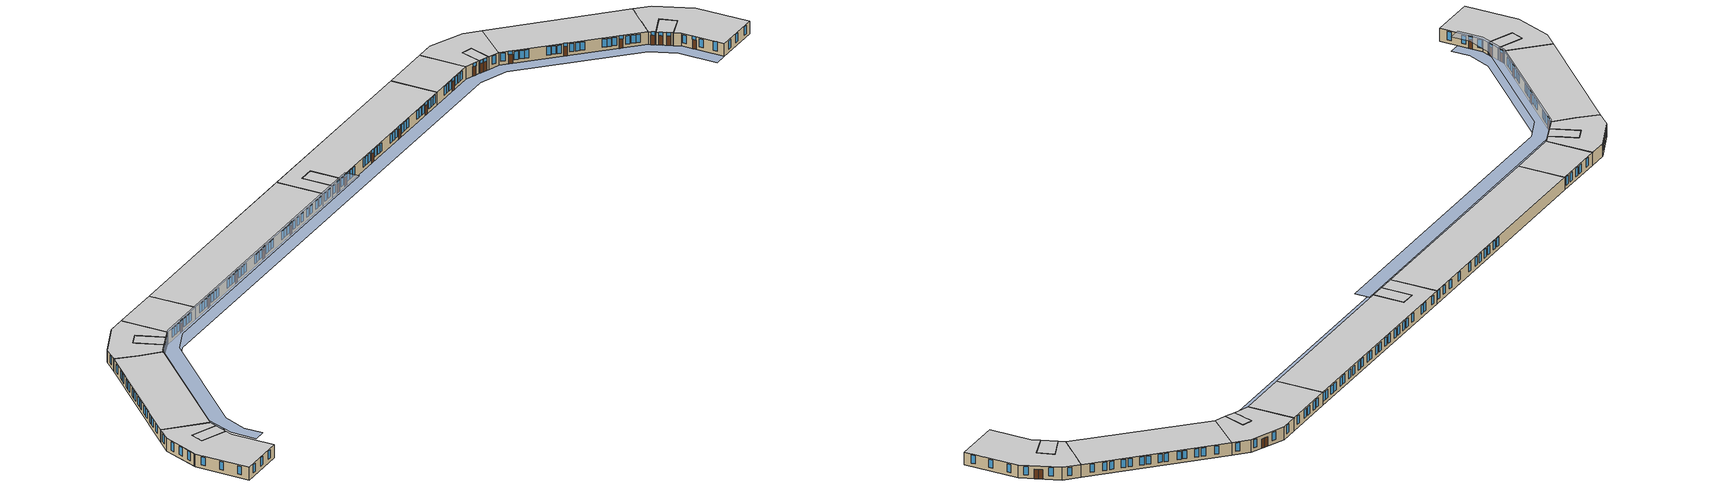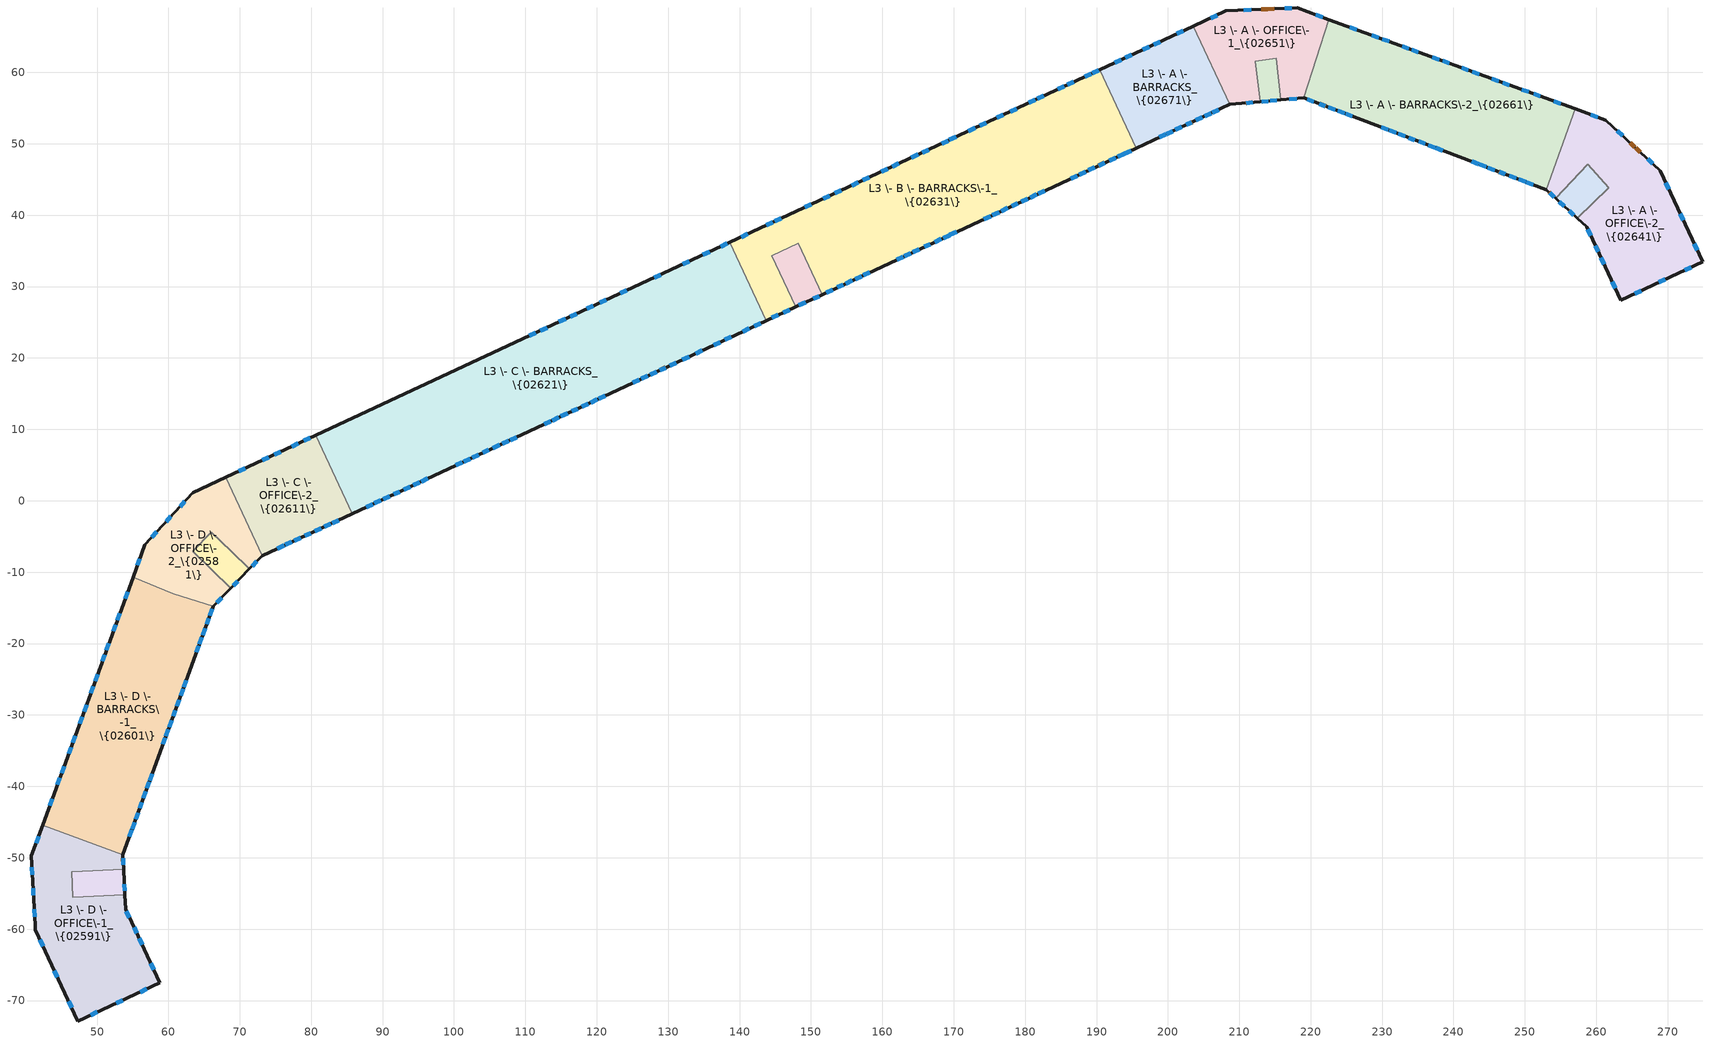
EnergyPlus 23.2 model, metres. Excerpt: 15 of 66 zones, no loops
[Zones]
L3 \- A \- BARRACKS\-2_\{02661\}
 floor to Thermal Zone 2 (\(Baseline\) Floor_\{00023\}): 253.01,43.56 219.02,56.43 222.56,67.39 257.05,54.89 z8
 wall outside (\(Baseline\)  Above Grade Wall_\{00010\}): 219.02,56.43 253.01,43.56 / 257.05,54.89 222.56,67.39 z8:11.35
 wall to L3 \- A \- OFFICE\-2_\{02641\} (Buffer Wall_\{00015\}): 253.01,43.56 257.05,54.89 z8:11.35
 wall to L3 \- A \- OFFICE\-1_\{02651\} (Buffer Wall_\{00015\}): 222.56,67.39 219.02,56.43 z8:11.35
 window (Construction 2): 219.51,56.25 220.46,55.89 / 222.49,55.12 223.44,54.76 / 223.8,54.62 224.75,54.26 / 224.88,54.21 225.83,53.85 / 229.88,52.32 230.83,51.96 / 231.01,51.89 231.96,51.53 / 232.27,51.41 233.22,51.05 / 235.12,50.34 236.07,49.98 / 236.48,49.82 237.43,49.46 / 237.54,49.42 238.49,49.06 / 242.56,47.52 243.51,47.16 / 243.62,47.11 244.57,46.75 / 244.82,46.66 245.77,46.3 / 247.81,45.53 248.76,45.17 / 249.14,45.02 250.09,44.66 / 250.19,44.62 251.14,44.26 / 254.99,55.64 254.03,55.98 / 250.52,57.26 249.56,57.6 / 252.17,56.66 251.21,57 / 247.84,58.23 246.88,58.57 / 246.32,58.78 245.36,59.12 / 243.59,59.76 242.64,60.11 / 242.09,60.31 241.14,60.65 / 239.44,61.27 238.48,61.62 / 238.01,61.79 237.05,62.14 / 235.07,62.85 234.12,63.2 / 233.76,63.33 232.8,63.68 / 231.01,64.33 230.05,64.67 / 229.5,64.87 228.54,65.22 / 226.46,65.98 225.5,66.32 z8.92:11.05; 221.18,55.62 222.03,55.29 / 233.74,50.86 234.59,50.53 / 246.38,46.07 247.24,45.74 z10.44:11.35
 door (\(Baseline\) Door_Opaque_\{00029\}): 221.28,55.58 222.13,55.25 / 233.74,50.86 234.59,50.53 / 246.34,46.08 247.2,45.76 z8:10.44
 ceiling to Thermal Zone 3 (Default Ceiling_\{00021\}): 257.05,54.89 222.56,67.39 219.02,56.43 253.01,43.56 z11.35
L3 \- A \- BARRACKS_\{02671\}
 floor to Thermal Zone 2 (\(Baseline\) Floor_\{00023\}): 195.57,49.4 190.45,60.36 203.56,66.48 208.67,55.51 z8
 wall outside (\(Baseline\)  Above Grade Wall_\{00010\}): 195.57,49.4 208.67,55.51 / 203.56,66.48 190.45,60.36 z8:11.35
 wall to L3 \- B \- BARRACKS\-1_\{02631\} (Buffer Wall_\{00015\}): 190.45,60.36 195.57,49.4 z8:11.35
 wall to L3 \- A \- OFFICE\-1_\{02651\} (Buffer Wall_\{00015\}): 208.67,55.51 203.56,66.48 z8:11.35
 window (Construction 2): 198.77,50.89 199.69,51.32 / 199.75,51.35 200.67,51.78 / 201.05,51.96 201.97,52.39 / 203.89,53.28 204.81,53.71 / 205.16,53.87 206.08,54.3 / 206.21,54.36 207.13,54.79 / 202.15,65.82 201.23,65.39 / 197.4,63.61 196.48,63.18 / 198.93,64.32 198.01,63.89 / 194.95,62.46 194.03,62.03 / 193.49,61.78 192.57,61.35 z8.92:11.05; 202.54,52.65 203.37,53.04 z10.44:11.35
 door (\(Baseline\) Door_Opaque_\{00029\}): 202.57,52.66 203.4,53.05 z8:10.44
 ceiling to Thermal Zone 3 (Default Ceiling_\{00021\}): 208.67,55.51 203.56,66.48 190.45,60.36 195.57,49.4 z11.35
L3 \- A \- OFFICE\-1_\{02651\}
 floor to Thermal Zone 2 (\(Baseline\) Floor_\{00023\}): 208.67,55.51 203.56,66.48 208.12,68.6 218.08,69.02 222.56,67.39 219.02,56.43 215.82,56.15 215.2,61.97 212.2,61.58 212.95,55.89 z8
 wall outside (\(Baseline\)  Above Grade Wall_\{00010\}): 208.67,55.51 212.95,55.89 / 222.56,67.39 218.08,69.02 208.12,68.6 203.56,66.48 / 215.82,56.15 219.02,56.43 z8:11.35
 wall to ThermalZone_L3 \- A \- STAIRS\-1_\{03032\} (Buffer Wall_\{00015\}): 212.95,55.89 212.2,61.58 215.2,61.97 215.82,56.15 z8:11.35
 window (Construction 2): 210.95,55.71 211.86,55.8 z10.44:11.35; 206.89,68.03 205.97,67.6 / 217.34,68.99 216.33,68.95 / 211.64,68.75 210.62,68.71 / 221.67,67.71 220.71,68.06 / 217.02,56.26 218.04,56.34 z8.92:11.05
 door (\(Baseline\) Door_Opaque_\{00029\}): 210.89,55.71 211.8,55.79 / 214.91,68.89 214,68.85 / 213.99,68.85 213.07,68.81 z8:10.44
 ceiling to Thermal Zone 3 (Default Ceiling_\{00021\}): 212.95,55.89 212.2,61.58 215.2,61.97 215.82,56.15 219.02,56.43 222.56,67.39 218.08,69.02 208.12,68.6 203.56,66.48 208.67,55.51 z11.35
L3 \- A \- OFFICE\-2_\{02641\}
 floor to Thermal Zone 2 (\(Baseline\) Floor_\{00023\}): 263.43,28.11 258.64,38.38 257.32,39.6 261.75,43.85 258.81,47.12 254.3,42.37 253.01,43.56 257.05,54.89 261.36,53.32 268.94,46.24 274.9,33.46 z8
 wall outside (\(Baseline\)  Above Grade Wall_\{00010\}): 257.32,39.6 258.64,38.38 263.43,28.11 274.9,33.46 268.94,46.24 261.36,53.32 257.05,54.89 / 253.01,43.56 254.3,42.37 z8:11.35
 wall to ThermalZone_L3 \- A \- STAIR\-2_\{03033\} (Buffer Wall_\{00015\}): 254.3,42.37 258.81,47.12 261.75,43.85 257.32,39.6 z8:11.35
 window (Construction 2): 260.18,53.75 259.23,54.09 / 267.94,47.17 267.2,47.87 / 263.7,51.12 262.96,51.82 / 274.13,35.11 273.7,36.03 / 272.18,39.3 271.74,40.22 / 270.17,43.6 269.74,44.52 / 265.36,29.01 266.28,29.44 / 268.72,30.58 269.64,31.01 / 272.4,32.3 273.32,32.72 / 258.8,38.04 259.23,37.12 / 260.66,34.04 261.1,33.12 z8.92:11.05; 259.89,35.7 260.28,34.87 / 253.46,43.15 254.13,42.53 z10.44:11.35; 262.22,30.7 262.65,29.78 z8.92:11.35
 door (\(Baseline\) Door_Opaque_\{00029\}): 266.19,48.8 265.53,49.43 / 265.4,49.55 264.73,50.17 / 259.9,35.68 260.29,34.85 / 253.39,43.21 254.06,42.59 z8:10.44
 ceiling to Thermal Zone 3 (Default Ceiling_\{00021\}): 274.9,33.46 268.94,46.24 261.36,53.32 257.05,54.89 253.01,43.56 254.3,42.37 258.81,47.12 261.75,43.85 257.32,39.6 258.64,38.38 263.43,28.11 z11.35
L3 \- B \- BARRACKS\-1_\{02631\}
 floor to Thermal Zone 2 (\(Baseline\) Floor_\{00023\}): 143.76,25.24 138.65,36.21 190.45,60.36 195.57,49.4 151.59,28.89 148.24,36.07 144.53,34.34 147.87,27.16 z8
 wall outside (\(Baseline\)  Above Grade Wall_\{00010\}): 190.45,60.36 138.65,36.21 / 151.59,28.89 195.57,49.4 / 143.76,25.24 147.87,27.16 z8:11.35
 wall to L3 \- C \- BARRACKS_\{02621\} (Buffer Wall_\{00015\}): 138.65,36.21 143.76,25.24 z8:11.35
 wall to ThermalZone_L3 \- B \- STAIR\-1_\{03036\} (Buffer Wall_\{00015\}): 147.87,27.16 144.53,34.34 148.24,36.07 151.59,28.89 z8:11.35
 window (Construction 2): 144.67,39.02 143.75,38.59 / 190.31,60.3 189.39,59.87 / 189.29,59.82 188.37,59.39 / 186.83,58.68 185.91,58.25 / 185.46,58.04 184.54,57.61 / 182.63,56.72 181.71,56.29 / 181.4,56.14 180.48,55.72 / 178.82,54.94 177.9,54.51 / 176.95,54.07 176.03,53.64 / 174.53,52.94 173.61,52.51 / 172.98,52.22 172.06,51.78 / 170.32,50.98 169.4,50.55 / 169.21,50.46 168.29,50.03 / 166.51,49.2 165.59,48.77 / 165,48.5 164.08,48.07 / 162.31,47.24 161.39,46.81 / 160.75,46.51 159.83,46.08 / 158.19,45.32 157.27,44.89 / 156.6,44.58 155.68,44.15 / 154.24,43.48 153.32,43.05 / 152.66,42.74 151.74,42.31 / 150.04,41.52 149.12,41.09 / 145.82,39.55 144.9,39.12 / 141.14,37.37 140.22,36.94 / 152.12,29.14 153.04,29.57 / 154.88,30.42 155.8,30.86 / 156.21,31.05 157.13,31.48 / 157.32,31.56 158.24,31.99 / 162.04,33.77 162.96,34.2 / 163.07,34.25 163.99,34.68 / 164.28,34.81 165.2,35.24 / 167.34,36.24 168.26,36.67 / 168.53,36.79 169.45,37.22 / 169.47,37.23 170.39,37.66 / 174.23,39.45 175.15,39.88 / 175.42,40 176.34,40.44 / 176.66,40.58 177.58,41.01 / 179.44,41.88 180.36,42.31 / 180.7,42.46 181.62,42.9 / 181.82,42.99 182.74,43.42 / 186.4,45.12 187.32,45.55 / 187.58,45.68 188.5,46.11 / 188.82,46.26 189.74,46.69 / 191.76,47.62 192.68,48.05 / 192.96,48.18 193.88,48.62 / 193.91,48.63 194.83,49.06 / 144.52,25.6 145.44,26.03 / 146.12,26.34 147.04,26.77 z8.92:11.05; 153.7,29.88 154.52,30.26 / 165.88,35.56 166.71,35.94 / 178.13,41.27 178.95,41.65 / 190.29,46.94 191.12,47.33 z10.44:11.35
 door (\(Baseline\) Door_Opaque_\{00029\}): 153.7,29.88 154.53,30.26 / 165.9,35.57 166.73,35.95 / 178.15,41.28 178.98,41.67 / 190.27,46.93 191.1,47.32 z8:10.44
 ceiling to Thermal Zone 3 (Default Ceiling_\{00021\}): 147.87,27.16 144.53,34.34 148.24,36.07 151.59,28.89 195.57,49.4 190.45,60.36 138.65,36.21 143.76,25.24 z11.35
L3 \- C \- BARRACKS_\{02621\}
 floor to Thermal Zone 2 (\(Baseline\) Floor_\{00023\}): 85.77,-1.8 80.66,9.16 138.56,36.17 143.67,25.2 z8; 143.67,25.2 138.56,36.17 138.65,36.21 143.76,25.24 z8
 wall outside (\(Baseline\)  Above Grade Wall_\{00010\}): 138.65,36.21 80.66,9.16 / 85.77,-1.8 143.76,25.24 z8:11.35
 wall to L3 \- C \- OFFICE\-2_\{02611\} (Buffer Wall_\{00015\}): 80.66,9.16 85.77,-1.8 z8:11.35
 window (Construction 2): 135.79,34.88 134.87,34.45 / 138.28,36.04 137.36,35.61 / 132.98,33.56 132.06,33.14 / 128.96,31.69 128.04,31.26 / 124.23,29.48 123.31,29.05 / 121.32,28.13 120.4,27.7 / 119.53,27.29 118.61,26.86 / 117.17,26.19 116.25,25.76 / 115.62,25.47 114.7,25.04 / 113.03,24.26 112.11,23.83 / 111.46,23.53 110.54,23.1 / 87.72,-0.89 88.64,-0.46 / 88.82,-0.38 89.74,0.05 / 90.09,0.22 91.01,0.65 / 92.98,1.56 93.9,1.99 / 94.28,2.17 95.2,2.6 / 95.4,2.69 96.32,3.12 / 100.25,4.95 101.17,5.38 / 101.37,5.47 102.29,5.9 / 102.54,6.02 103.46,6.45 / 105.46,7.38 106.38,7.81 / 106.73,7.97 107.65,8.4 / 107.86,8.5 108.78,8.93 / 112.66,10.74 113.58,11.17 / 113.74,11.24 114.66,11.67 / 114.98,11.82 115.9,12.25 / 117.87,13.17 118.79,13.6 / 119.14,13.76 120.06,14.19 / 120.29,14.3 121.21,14.73 / 125.06,16.52 125.98,16.95 / 126.23,17.07 127.15,17.5 / 127.48,17.65 128.4,18.08 / 130.21,18.92 131.13,19.36 / 132,19.76 132.92,20.19 / 133.84,20.62 134.76,21.05 / 136.35,21.79 137.27,22.22 / 137.95,22.53 138.87,22.96 / 140.46,23.7 141.38,24.13 / 142.06,24.45 142.98,24.88 z8.92:11.05; 128.82,18.28 129.65,18.66 / 116.5,12.53 117.33,12.92 / 104.06,6.73 104.89,7.12 / 91.58,0.91 92.4,1.29 z10.44:11.35
 door (\(Baseline\) Door_Opaque_\{00029\}): 128.83,18.28 129.66,18.67 / 116.49,12.53 117.32,12.91 / 104.06,6.73 104.89,7.12 / 91.57,0.9 92.4,1.29 z8:10.44
 ceiling to Thermal Zone 3 (Default Ceiling_\{00021\}): 143.76,25.24 138.65,36.21 80.66,9.16 85.77,-1.8 z11.35
L3 \- C \- OFFICE\-2_\{02611\}
 floor to Thermal Zone 2 (\(Baseline\) Floor_\{00023\}): 73.12,-7.7 68,3.27 80.66,9.16 85.77,-1.8 z8
 wall outside (\(Baseline\)  Above Grade Wall_\{00010\}): 80.66,9.16 68,3.27 / 73.12,-7.7 85.77,-1.8 z8:11.35
 wall to L3 \- D \- OFFICE\-2_\{02581\} (Buffer Wall_\{00015\}): 68,3.27 73.12,-7.7 z8:11.35
 window (Construction 2): 79.9,8.81 78.98,8.38 / 78.2,8.02 77.28,7.59 / 75.72,6.86 74.8,6.44 / 74.08,6.1 73.16,5.67 / 70.77,4.56 69.85,4.13 / 75.27,-6.69 76.19,-6.26 / 76.36,-6.19 77.28,-5.76 / 77.6,-5.61 78.52,-5.18 / 80.49,-4.26 81.41,-3.83 / 81.81,-3.65 82.73,-3.22 / 82.92,-3.13 83.84,-2.7 z8.92:11.05; 79.09,-4.92 79.92,-4.53 z10.44:11.35
 door (\(Baseline\) Door_Opaque_\{00029\}): 79.08,-4.92 79.91,-4.53 z8:10.44
 ceiling to Thermal Zone 3 (Default Ceiling_\{00021\}): 85.77,-1.8 80.66,9.16 68,3.27 73.12,-7.7 z11.35
L3 \- D \- BARRACKS\-1_\{02601\}
 floor to Thermal Zone 2 (\(Baseline\) Floor_\{00023\}): 53.61,-49.58 42.37,-45.45 55.05,-10.69 60.65,-13 66.27,-14.8 z8
 wall outside (\(Baseline\)  Above Grade Wall_\{00010\}): 55.05,-10.69 42.37,-45.45 / 53.61,-49.58 66.27,-14.8 z8:11.35
 wall to L3 \- D \- OFFICE\-1_\{02591\} (Buffer Wall_\{00015\}): 42.37,-45.45 53.61,-49.58 z8:11.35
 wall to L3 \- D \- OFFICE\-2_\{02581\} (Buffer Wall_\{00015\}): 66.27,-14.8 60.65,-13 55.05,-10.69 z8:11.35
 window (Construction 2): 54.28,-12.78 53.93,-13.74 / 53.19,-15.79 52.84,-16.74 / 52.62,-17.34 52.27,-18.3 / 51.66,-19.97 51.31,-20.93 / 51.09,-21.55 50.74,-22.5 / 50.08,-24.3 49.74,-25.25 / 49.47,-25.99 49.12,-26.94 / 48.53,-28.57 48.18,-29.52 / 47.91,-30.27 47.56,-31.22 / 46.94,-32.93 46.59,-33.88 / 46.36,-34.52 46.01,-35.47 / 45.38,-37.2 45.03,-38.15 / 44.79,-38.8 44.44,-39.76 / 43.72,-41.74 43.37,-42.69 / 54.54,-47.03 54.89,-46.07 / 54.92,-45.98 55.27,-45.02 / 55.41,-44.64 55.76,-43.68 / 56.49,-41.66 56.84,-40.71 / 56.99,-40.28 57.34,-39.33 / 57.39,-39.19 57.74,-38.23 / 59.23,-34.12 59.58,-33.17 / 59.66,-32.96 60,-32.01 / 60.11,-31.72 60.46,-30.76 / 61.17,-28.8 61.52,-27.84 / 61.72,-27.29 62.07,-26.33 / 62.15,-26.11 62.5,-25.16 / 63.92,-21.24 64.27,-20.28 / 64.35,-20.07 64.7,-19.12 / 64.81,-18.81 65.15,-17.86 / 65.79,-16.11 66.14,-15.15 z8.92:11.05; 65.35,-17.31 65.66,-16.45 / 60.67,-30.18 60.98,-29.32 / 55.98,-43.07 56.29,-42.21 z10.44:11.35
 door (\(Baseline\) Door_Opaque_\{00029\}): 65.35,-17.32 65.66,-16.46 / 60.66,-30.21 60.97,-29.35 / 55.98,-43.06 56.29,-42.2 z8:10.44
 ceiling to Thermal Zone 3 (Default Ceiling_\{00021\}): 66.27,-14.8 60.65,-13 55.05,-10.69 42.37,-45.45 53.61,-49.58 z11.35
L3 \- D \- OFFICE\-1_\{02591\}
 floor to Thermal Zone 2 (\(Baseline\) Floor_\{00023\}): 47.31,-72.87 41.35,-60.09 40.8,-49.74 42.37,-45.45 53.61,-49.58 53.71,-51.61 46.44,-51.97 46.61,-55.57 53.89,-55.21 53.99,-57.22 58.79,-67.51 z8
 wall outside (\(Baseline\)  Above Grade Wall_\{00010\}): 42.37,-45.45 40.8,-49.74 41.32,-59.44 41.35,-60.09 47.31,-72.87 58.79,-67.51 53.99,-57.22 53.89,-55.21 / 53.71,-51.61 53.61,-49.58 z8:11.35
 wall to ThermalZone_L3 \- D \- STAIR\-1_\{03034\} (Buffer Wall_\{00015\}): 53.89,-55.21 46.61,-55.57 46.44,-51.97 53.71,-51.61 z8:11.35
 window (Construction 2): 42.01,-61.51 42.44,-62.43 / 44.03,-65.84 44.46,-66.76 / 46.02,-70.1 46.45,-71.02 / 40.89,-51.35 40.94,-52.36 / 41.04,-54.28 41.1,-55.29 / 41.2,-57.24 41.25,-58.25 / 41.81,-46.98 41.46,-47.94 / 57.95,-65.71 57.52,-64.79 / 56.31,-62.2 55.88,-61.28 / 54.54,-58.39 54.11,-57.47 / 49.1,-72.03 50.02,-71.6 / 56.02,-68.81 56.94,-68.38 / 52.66,-70.37 53.58,-69.94 z8.92:11.05; 53.68,-51.01 53.64,-50.09 / 55.56,-60.59 55.18,-59.76 z10.44:11.35
 door (\(Baseline\) Door_Opaque_\{00029\}): 53.68,-50.98 53.63,-50.07 / 55.57,-60.6 55.18,-59.77 z8:10.44
 ceiling to Thermal Zone 3 (Default Ceiling_\{00021\}): 58.79,-67.51 53.99,-57.22 53.89,-55.21 46.61,-55.57 46.44,-51.97 53.71,-51.61 53.61,-49.58 42.37,-45.45 40.8,-49.74 41.35,-60.09 47.31,-72.87 z11.35
L3 \- D \- OFFICE\-2_\{02581\}
 floor to Thermal Zone 2 (\(Baseline\) Floor_\{00023\}): 71.33,-9.55 66.06,-4.46 66.1,-4.42 71.37,-9.51 z8; 66.27,-14.8 60.65,-13 55.05,-10.69 56.69,-6.19 63.43,1.13 68,3.27 73.12,-7.7 71.37,-9.51 66.1,-4.42 66.06,-4.46 66,-4.4 63.41,-7.09 68.74,-12.23 z8
 wall outside (\(Baseline\)  Above Grade Wall_\{00010\}): 68,3.27 63.43,1.13 56.69,-6.19 55.05,-10.69 / 71.33,-9.55 73.12,-7.7 / 66.27,-14.8 68.74,-12.23 z8:11.35
 wall to ThermalZone_L3 \- D \- STAIR\-2_\{03035\} (Buffer Wall_\{00015\}): 68.74,-12.23 63.41,-7.09 66,-4.4 68.79,-7.1 71.33,-9.55 z8:11.35
 window (Construction 2): 56,-8.09 55.65,-9.04 / 62.32,-0.07 61.64,-0.82 / 60.36,-2.2 59.67,-2.95 / 58.38,-4.36 57.69,-5.1 / 66.75,-14.29 67.46,-13.56 z8.92:11.05; 71.72,-9.14 72.36,-8.49 z10.44:11.35
 door (\(Baseline\) Door_Opaque_\{00029\}): 71.72,-9.15 72.36,-8.49 z8:10.44
 ceiling to Thermal Zone 3 (Default Ceiling_\{00021\}): 68.74,-12.23 63.41,-7.09 66,-4.4 71.33,-9.55 73.12,-7.7 68,3.27 63.43,1.13 56.69,-6.19 55.05,-10.69 60.65,-13 66.27,-14.8 z11.35
ThermalZone_L3 \- A \- STAIRS\-1_\{03032\}
 floor to Thermal Zone 2 (\(Baseline\) Floor_\{00023\}): 212.95,55.89 212.2,61.58 215.2,61.97 215.82,56.15 z8
 wall outside (\(Baseline\)  Above Grade Wall_\{00010\}): 212.95,55.89 215.82,56.15 z8:11.35
 window (Construction 2): 213.13,55.91 214.04,55.99 / 214.36,56.02 215.27,56.1 z10.44:11.35
 door (\(Baseline\) Door_Opaque_\{00029\}): 213.18,55.91 214.08,55.99 / 214.32,56.01 215.23,56.1 z8:10.44
 ceiling to Thermal Zone 3 (Default Ceiling_\{00021\}): 215.82,56.15 215.2,61.97 212.2,61.58 212.95,55.89 z11.35
ThermalZone_L3 \- A \- STAIR\-2_\{03033\}
 floor to Thermal Zone 2 (\(Baseline\) Floor_\{00023\}): 257.32,39.6 254.3,42.37 258.81,47.12 261.75,43.85 z8
 wall outside (\(Baseline\)  Above Grade Wall_\{00010\}): 254.3,42.37 257.32,39.6 z8:11.35
 window (Construction 2): 254.82,41.9 255.49,41.28 / 256.19,40.64 256.86,40.02 z10.44:11.35
 door (\(Baseline\) Door_Opaque_\{00029\}): 254.8,41.91 255.47,41.3 / 256.17,40.65 256.84,40.03 z8:10.44
 ceiling to Thermal Zone 3 (Default Ceiling_\{00021\}): 261.75,43.85 258.81,47.12 254.3,42.37 257.32,39.6 z11.35
ThermalZone_L3 \- B \- STAIR\-1_\{03036\}
 floor to Thermal Zone 2 (\(Baseline\) Floor_\{00023\}): 147.87,27.16 144.53,34.34 148.24,36.07 151.59,28.89 z8
 wall outside (\(Baseline\)  Above Grade Wall_\{00010\}): 147.87,27.16 151.59,28.89 z8:11.35
 window (Construction 2): 148.32,27.37 149.24,27.8 z8.92:11.05; 150.3,28.29 151.13,28.68 z10.44:11.35
 door (\(Baseline\) Door_Opaque_\{00029\}): 150.31,28.3 151.14,28.68 z8:10.44
 ceiling to Thermal Zone 3 (Default Ceiling_\{00021\}): 151.59,28.89 148.24,36.07 144.53,34.34 147.87,27.16 z11.35
ThermalZone_L3 \- D \- STAIR\-1_\{03034\}
 floor to Thermal Zone 2 (\(Baseline\) Floor_\{00023\}): 46.61,-55.57 46.44,-51.97 53.71,-51.61 53.89,-55.21 z8
 wall outside (\(Baseline\)  Above Grade Wall_\{00010\}): 53.89,-55.21 53.71,-51.61 z8:11.35
 window (Construction 2): 53.86,-54.64 53.82,-53.73 z10.44:11.35
 door (\(Baseline\) Door_Opaque_\{00029\}): 53.86,-54.66 53.82,-53.74 z8:10.44
 ceiling to Thermal Zone 3 (Default Ceiling_\{00021\}): 53.89,-55.21 53.71,-51.61 46.44,-51.97 46.61,-55.57 z11.35
ThermalZone_L3 \- D \- STAIR\-2_\{03035\}
 floor to Thermal Zone 2 (\(Baseline\) Floor_\{00023\}): 68.74,-12.23 66.6,-10.17 66.62,-10.14 63.49,-7.12 66.06,-4.46 71.33,-9.55 z8; 63.41,-7.09 66,-4.4 66.06,-4.46 63.49,-7.12 66.62,-10.14 66.6,-10.17 z8
 wall outside (\(Baseline\)  Above Grade Wall_\{00010\}): 68.74,-12.23 71.33,-9.55 z8:11.35
 window (Construction 2): 69.05,-11.91 69.68,-11.26 z10.44:11.35
 door (\(Baseline\) Door_Opaque_\{00029\}): 69.06,-11.9 69.7,-11.24 z8:10.44
 ceiling to Thermal Zone 3 (Default Ceiling_\{00021\}): 71.33,-9.55 66,-4.4 63.41,-7.09 68.74,-12.23 z11.35
shading: 59.66,-61.84 57.58,-57.38 57.37,-50.68 69.98,-16.36 74.83,-11.03 210.25,52.12 218.41,52.74 250.72,40.59 255.93,35.82 260.22,26.61 263.43,28.11 258.64,38.38 253.01,43.56 219.02,56.43 208.67,55.51 73.12,-7.7 66.27,-14.8 53.61,-49.58 53.99,-57.22 56.77,-63.18 z8; 59.66,-61.84 57.58,-57.38 57.37,-50.68 69.98,-16.36 74.83,-11.03 155.26,26.48 153.68,29.87 73.12,-7.7 66.27,-14.8 53.61,-49.58 53.99,-57.22 56.77,-63.18 z11.81
[Building]
SubjectBuilding_\{00122\}
[Site:Location]
Lawson Aaf_ GA_ USA_Site_\{02469\}: Latitude {deg}=32.332; Longitude {deg}=-84.989; Time Zone {hr}=-5; Elevation {m}=70.7136
[Site:GroundReflectance]
0.2, 0.2, 0.2, 0.2, 0.2, 0.2, 0.2, 0.2, 0.2, 0.2, 0.2, 0.2
[SizingPeriod:DesignDay] Barometric Pressure {Pa}=100479; Wind Direction {deg}=0; Rain Indicator=No; Snow Indicator=No; Begin Environment Reset Mode=FullResetAtBeginEnvironment
Name | Month | Day of Month | Day Type | Maximum Dry-Bulb Temperature {C} | Daily Dry-Bulb Temperature Range {deltaC} | Dry-Bulb Temperature Range Modifier Type | Humidity Condition Type | Wetbulb or DewPoint at Maximum Dry-Bulb {C} | Wind Speed {m/s} | Daylight Saving Time Indicator | Solar Model Indicator | Sky Clearness | Dry-Bulb Temperature Range Modifier Day Schedule | Humidity Condition Day Schedule | Beam Solar Day Schedule | Diffuse Solar Day Schedule
00\:HDD_Lawson Aaf_ GA_ USA_\{02470\} | 1 | 15 | WinterDesignDay | -3.55556 | 0 | DefaultMultipliers | Wetbulb | -7.33333 | 18.04 | No | ASHRAEClearSky | 0
01\:CDD_Lawson Aaf_ GA_ USA_January_\{02475\} | 1 | 21 | SummerDesignDay | 23.0222 |  | DifferenceSchedule | WetBulbProfileDifferenceSchedule | 21.2186 | 9.02 | No | Schedule |  | DrybulbTemperatureScheduleDayForDesignWeather_January_\{02471\} | WetbulbTemperatureScheduleDayForDesignWeather_January_\{02472\} | BeamRadiationScheduleDayForDesignWeather_January_\{02473\} | DiffuseRadiationScheduleDayForDesignWeather_January_\{02474\}
02\:CDD_Lawson Aaf_ GA_ USA_February_\{02480\} | 2 | 21 | SummerDesignDay | 24.6 |  | DifferenceSchedule | WetBulbProfileDifferenceSchedule | 22.3325 | 9.02 | No | Schedule |  | DrybulbTemperatureScheduleDayForDesignWeather_February_\{02476\} | WetbulbTemperatureScheduleDayForDesignWeather_February_\{02477\} | BeamRadiationScheduleDayForDesignWeather_February_\{02478\} | DiffuseRadiationScheduleDayForDesignWeather_February_\{02479\}
03\:CDD_Lawson Aaf_ GA_ USA_March_\{02485\} | 3 | 21 | SummerDesignDay | 27.8444 |  | DifferenceSchedule | WetBulbProfileDifferenceSchedule | 24.5556 | 9.02 | Yes | Schedule |  | DrybulbTemperatureScheduleDayForDesignWeather_March_\{02481\} | WetbulbTemperatureScheduleDayForDesignWeather_March_\{02482\} | BeamRadiationScheduleDayForDesignWeather_March_\{02483\} | DiffuseRadiationScheduleDayForDesignWeather_March_\{02484\}
[Material]
Name | Roughness | Thickness {m} | Conductivity {W/m-K} | Density {kg/m3} | Specific Heat {J/kg-K} | Thermal Absorptance | Solar Absorptance | Visible Absorptance
Buffer Wall_R\-38 batt insulation_\{00014\} | MediumRough | 0.9144 | 0.0692301 | 8.00842 | 837.36 | 0.45 | 0.45 | 0.45
Default Ceiling_Acoustic Tile_\{00019\}; Default Ceiling_Acoustic Tile_\{00020\} | MediumRough | 0.009525 | 0.0605757 | 368.387 | 586.152 | 0.45 | 0.45 | 0.45
Material 1 | Rough | 0.3 | 1.04 | 2243 | 837 | 0.9 | 0.7 | 0.7
\(Baseline\)  Above Grade Wall_Baseline_\{00008\} | MediumRough | 0.0047625 | 0.0048269 | 1857.95 | 837.36 | 0.45 | 0.45 | 0.45
\(Baseline\)  Above Grade Wall_Baseline_\{00009\} | MediumRough | 0.0047625 | 0.0048269 | 1857.95 | 837.36 | 0.675 | 0.675 | 0.675
\(Baseline\) Floor_Baseline_\{00022\} | MediumRough | 0.0008636 | 0.000284589 | 7832.24 | 502.416 | 0.675 | 0.675 | 0.675
[Material:NoMass]
\(Baseline\) Door_OpaqueMaterial_\{00028\}: Roughness=MediumRough; Thermal Resistance {m2-K/W}=0.251586; Thermal Absorptance=0.9; Solar Absorptance=0.7; Visible Absorptance=0.7
[WindowMaterial:SimpleGlazingSystem]
\(Baseline\) Window_\{00027\}: U-Factor {W/m2-K}=6.92748; Solar Heat Gain Coefficient=0.39; Visible Transmittance=0.43
[Construction]
Buffer Wall_\{00015\}: Buffer Wall_R\-38 batt insulation_\{00014\}
Construction 1: Material 1
Construction 2: \(Baseline\) Window_\{00027\}
Default Ceiling_\{00021\}: Default Ceiling_Acoustic Tile_\{00019\}, Default Ceiling_Acoustic Tile_\{00020\}
\(Baseline\)  Above Grade Wall_\{00010\}: \(Baseline\)  Above Grade Wall_Baseline_\{00009\}, \(Baseline\)  Above Grade Wall_Baseline_\{00008\}
\(Baseline\) Door_Opaque_\{00029\}: \(Baseline\) Door_OpaqueMaterial_\{00028\}
\(Baseline\) Floor_\{00023\}: \(Baseline\) Floor_Baseline_\{00022\}
[Zone] Multiplier=1; Part of Total Floor Area=Yes
Name | Volume {m3} | Floor Area {m2} | Zone Inside Convection Algorithm
L3 \- A \- BARRACKS\-2_\{02661\} | 1441.13 | 429.675
L3 \- A \- BARRACKS_\{02671\} | 586.755 | 174.942
L3 \- A \- OFFICE\-1_\{02651\} | 575.545 | 171.6
L3 \- A \- OFFICE\-2_\{02641\} | 928.688 | 276.89
L3 \- B \- BARRACKS\-1_\{02631\} | 2210.47 | 659.054
L3 \- C \- BARRACKS_\{02621\} | 2596.46 | 774.151
L3 \- C \- OFFICE\-2_\{02611\} | 566.423 | 168.88
L3 \- D \- BARRACKS\-1_\{02601\} | 1479.88 | 441.227
L3 \- D \- OFFICE\-1_\{02591\} | 930.783 | 277.514
L3 \- D \- OFFICE\-2_\{02581\} | 542.474 | 161.74
ThermalZone_L3 \- A \- STAIRS\-1_\{03032\} | 57.3969 | 17.113 | TARP
ThermalZone_L3 \- A \- STAIR\-2_\{03033\} | 90.2681 | 26.9136 | TARP
ThermalZone_L3 \- B \- STAIR\-1_\{03036\} | 108.938 | 32.48 | TARP
ThermalZone_L3 \- D \- STAIR\-1_\{03034\} | 88.039 | 26.249 | TARP
ThermalZone_L3 \- D \- STAIR\-2_\{03035\} | 92.6753 | 27.6312 | TARP
[Space]
Name | Zone | Volume {m3} | Floor Area {m2}
Extruded Building 83 \- LCCA_L3\- A \- BARRACKS\-2_\{01445\} | L3 \- A \- BARRACKS\-2_\{02661\} | 1441.13 | 429.675
Extruded Building 83 \- LCCA_L3 \- A \- BARRACKS_\{01336\} | L3 \- A \- BARRACKS_\{02671\} | 586.755 | 174.942
Extruded Building 83 \- LCCA_L3 \- A \- OFFICE\-1_\{01495\} | L3 \- A \- OFFICE\-1_\{02651\} | 575.545 | 171.6
Extruded Building 83 \- LCCA_L3 \- A \- OFFICE\-2_\{01363\} | L3 \- A \- OFFICE\-2_\{02641\} | 928.688 | 276.89
Extruded Building 83 \- LCCA_L3 \- B \- BARRACKS\-1_\{01797\} | L3 \- B \- BARRACKS\-1_\{02631\} | 2210.47 | 659.054
Extruded Building 83 \- LCCA_L3 \- C \- BARRACKS_\{01734\} | L3 \- C \- BARRACKS_\{02621\} | 2596.46 | 774.151
Extruded Building 83 \- LCCA_L3 \- D \- BARRACKS\-2_\{01707\} | L3 \- C \- OFFICE\-2_\{02611\} | 566.423 | 168.88
Extruded Building 83 \- LCCA_L3 \- D \- BARRACKS\-1_\{01595\} | L3 \- D \- BARRACKS\-1_\{02601\} | 1479.88 | 441.227
Extruded Building 83 \- LCCA_L3 \- D \- OFFICE\-1_\{01547\} | L3 \- D \- OFFICE\-1_\{02591\} | 930.783 | 277.514
Extruded Building 83 \- LCCA_L3 \- D \- OFFICE\-2_\{01667\} | L3 \- D \- OFFICE\-2_\{02581\} | 542.474 | 161.74
Extruded Building 83 \- LCCA_L3 \- A \- STAIRS\-1_\{01409\} | ThermalZone_L3 \- A \- STAIRS\-1_\{03032\} | 57.3969 | 17.113
Extruded Building 83 \- LCCA_L3 \- A \- STAIR\-2_\{01427\} | ThermalZone_L3 \- A \- STAIR\-2_\{03033\} | 90.2681 | 26.9136
Extruded Building 83 \- LCCA_L3 \- B \- STAIR\-1_\{01877\} | ThermalZone_L3 \- B \- STAIR\-1_\{03036\} | 108.938 | 32.48
Extruded Building 83 \- LCCA_L3 \- D \- STAIR\-1_\{01530\} | ThermalZone_L3 \- D \- STAIR\-1_\{03034\} | 88.039 | 26.249
Extruded Building 83 \- LCCA_L3 \- D \- STAIR\-2_\{01647\} | ThermalZone_L3 \- D \- STAIR\-2_\{03035\} | 92.6753 | 27.6312
[Lights] Design Level Calculation Method=LightingLevel; Return Air Fraction=0; Fraction Radiant=0.197; Fraction Visible=0.573; Fraction Replaceable=0
Name | Zone or ZoneList or Space or SpaceList | Schedule | Lighting Level {W}
L3\- A \- BARRACKS\-2_OHLight_\{02375\} | Extruded Building 83 \- LCCA_L3\- A \- BARRACKS\-2_\{01445\} | Upper Floor Lighting and Occupancy_WDD_OFF_\{00104\} | 2433.39
L3 \- A \- BARRACKS_OHLight_\{02354\} | Extruded Building 83 \- LCCA_L3 \- A \- BARRACKS_\{01336\} | Upper Floor Lighting and Occupancy_WDD_OFF_\{00104\} | 990.752
L3 \- A \- OFFICE\-1_OHLight_\{02383\} | Extruded Building 83 \- LCCA_L3 \- A \- OFFICE\-1_\{01495\} | 1st Floor Lighting and Occupancy_WDD_OFF_\{00109\} | 577.841
L3 \- A \- OFFICE\-2_OHLight_\{02362\} | Extruded Building 83 \- LCCA_L3 \- A \- OFFICE\-2_\{01363\} | 1st Floor Lighting and Occupancy_WDD_OFF_\{00109\} | 932.394
L3 \- C \- BARRACKS_OHLight_\{02426\} | Extruded Building 83 \- LCCA_L3 \- C \- BARRACKS_\{01734\} | Upper Floor Lighting and Occupancy_WDD_OFF_\{00104\} | 4384.27
L3 \- D \- BARRACKS\-2_OHLight_\{02418\} | Extruded Building 83 \- LCCA_L3 \- D \- BARRACKS\-2_\{01707\} | Upper Floor Lighting and Occupancy_WDD_OFF_\{00104\} | 956.421
L3 \- D \- BARRACKS\-1_OHLight_\{02400\} | Extruded Building 83 \- LCCA_L3 \- D \- BARRACKS\-1_\{01595\} | Upper Floor Lighting and Occupancy_WDD_OFF_\{00104\} | 2498.81
L3 \- D \- OFFICE\-1_OHLight_\{02393\} | Extruded Building 83 \- LCCA_L3 \- D \- OFFICE\-1_\{01547\} | 1st Floor Lighting and Occupancy_WDD_OFF_\{00109\} | 934.497
L3 \- D \- OFFICE\-2_OHLight_\{02411\} | Extruded Building 83 \- LCCA_L3 \- D \- OFFICE\-2_\{01667\} | 1st Floor Lighting and Occupancy_WDD_OFF_\{00109\} | 544.64
L3 \- A \- STAIRS\-1_OHLight_\{02369\} | Extruded Building 83 \- LCCA_L3 \- A \- STAIRS\-1_\{01409\} | 24/7_WDD_OFF_\{00114\} | 42.7829
L3 \- A \- STAIR\-2_OHLight_\{02372\} | Extruded Building 83 \- LCCA_L3 \- A \- STAIR\-2_\{01427\} | 24/7_WDD_OFF_\{00114\} | 67.2846
L3 \- D \- STAIR\-1_OHLight_\{02390\} | Extruded Building 83 \- LCCA_L3 \- D \- STAIR\-1_\{01530\} | 24/7_WDD_OFF_\{00114\} | 65.6231
L3 \- D \- STAIR\-2_OHLight_\{02408\} | Extruded Building 83 \- LCCA_L3 \- D \- STAIR\-2_\{01647\} | 24/7_WDD_OFF_\{00114\} | 69.0786
[People] Number of People Calculation Method=People; Fraction Radiant=0.7; Carbon Dioxide Generation Rate {m3/s-W}=4.298e-08
Name | Zone or ZoneList or Space or SpaceList | Number of People Schedule | Number of People | Sensible Heat Fraction | Activity Level Schedule
L3\- A \- BARRACKS\-2_People__\{02377\} | Extruded Building 83 \- LCCA_L3\- A \- BARRACKS\-2_\{01445\} | Upper Floor Lighting and Occupancy_WDD_OFF_\{00104\} | 29 | 0.6125 | Schedule_SchType_Constant_\{02378\}
L3 \- A \- BARRACKS_People__\{02356\} | Extruded Building 83 \- LCCA_L3 \- A \- BARRACKS_\{01336\} | Upper Floor Lighting and Occupancy_WDD_OFF_\{00104\} | 12 | 0.6125 | Schedule_SchType_Constant_\{02357\}
L3 \- A \- OFFICE\-1_People__\{02385\} | Extruded Building 83 \- LCCA_L3 \- A \- OFFICE\-1_\{01495\} | 1st Floor Lighting and Occupancy_WDD_OFF_\{00109\} | 20 | 0.544444 | Schedule_SchType_Constant_\{02174\}
L3 \- A \- OFFICE\-2_People__\{02364\} | Extruded Building 83 \- LCCA_L3 \- A \- OFFICE\-2_\{01363\} | 1st Floor Lighting and Occupancy_WDD_OFF_\{00109\} | 20 | 0.544444 | Schedule_SchType_Constant_\{02174\}
L3 \- C \- BARRACKS_People__\{02428\} | Extruded Building 83 \- LCCA_L3 \- C \- BARRACKS_\{01734\} | Upper Floor Lighting and Occupancy_WDD_OFF_\{00104\} | 52 | 0.6125 | Schedule_SchType_Constant_\{02429\}
L3 \- D \- BARRACKS\-2_People__\{02420\} | Extruded Building 83 \- LCCA_L3 \- D \- BARRACKS\-2_\{01707\} | Upper Floor Lighting and Occupancy_WDD_OFF_\{00104\} | 11 | 0.6125 | Schedule_SchType_Constant_\{02421\}
L3 \- D \- BARRACKS\-1_People__\{02402\} | Extruded Building 83 \- LCCA_L3 \- D \- BARRACKS\-1_\{01595\} | Upper Floor Lighting and Occupancy_WDD_OFF_\{00104\} | 30 | 0.6125 | Schedule_SchType_Constant_\{02403\}
L3 \- D \- OFFICE\-1_People__\{02395\} | Extruded Building 83 \- LCCA_L3 \- D \- OFFICE\-1_\{01547\} | 1st Floor Lighting and Occupancy_WDD_OFF_\{00109\} | 20 | 0.544444 | Schedule_SchType_Constant_\{02174\}
L3 \- D \- OFFICE\-2_People__\{02413\} | Extruded Building 83 \- LCCA_L3 \- D \- OFFICE\-2_\{01667\} | 1st Floor Lighting and Occupancy_WDD_OFF_\{00109\} | 20 | 0.544444 | Schedule_SchType_Constant_\{02174\}
[ElectricEquipment] Design Level Calculation Method=Watts/Area; Watts per Zone Floor Area {W/m2}=10.76391; Fraction Latent=0; Fraction Radiant=0.25; Fraction Lost=0
Name | Zone or ZoneList or Space or SpaceList | Schedule
L3\- A \- BARRACKS\-2_ElectricEqpt_\{02380\} | Extruded Building 83 \- LCCA_L3\- A \- BARRACKS\-2_\{01445\} | 24/7_WDD_OFF_\{00114\}
L3 \- A \- BARRACKS_ElectricEqpt_\{02359\} | Extruded Building 83 \- LCCA_L3 \- A \- BARRACKS_\{01336\} | 24/7_WDD_OFF_\{00114\}
L3 \- A \- OFFICE\-1_ElectricEqpt_\{02387\} | Extruded Building 83 \- LCCA_L3 \- A \- OFFICE\-1_\{01495\} | 1st Floor Lighting and Occupancy_WDD_OFF_\{00109\}
L3 \- A \- OFFICE\-2_ElectricEqpt_\{02366\} | Extruded Building 83 \- LCCA_L3 \- A \- OFFICE\-2_\{01363\} | 1st Floor Lighting and Occupancy_WDD_OFF_\{00109\}
L3 \- C \- BARRACKS_ElectricEqpt_\{02431\} | Extruded Building 83 \- LCCA_L3 \- C \- BARRACKS_\{01734\} | 24/7_WDD_OFF_\{00114\}
L3 \- D \- BARRACKS\-2_ElectricEqpt_\{02423\} | Extruded Building 83 \- LCCA_L3 \- D \- BARRACKS\-2_\{01707\} | 24/7_WDD_OFF_\{00114\}
L3 \- D \- BARRACKS\-1_ElectricEqpt_\{02405\} | Extruded Building 83 \- LCCA_L3 \- D \- BARRACKS\-1_\{01595\} | 24/7_WDD_OFF_\{00114\}
L3 \- D \- OFFICE\-1_ElectricEqpt_\{02397\} | Extruded Building 83 \- LCCA_L3 \- D \- OFFICE\-1_\{01547\} | 1st Floor Lighting and Occupancy_WDD_OFF_\{00109\}
L3 \- D \- OFFICE\-2_ElectricEqpt_\{02415\} | Extruded Building 83 \- LCCA_L3 \- D \- OFFICE\-2_\{01667\} | 1st Floor Lighting and Occupancy_WDD_OFF_\{00109\}
[Foundation:Kiva]
Foundation Kiva 1: Initial Indoor Air Temperature {C}=20; Wall Height Above Grade {m}=0.2; Wall Depth Below Slab {m}=0; Footing Wall Construction=Construction 1
[Foundation:Kiva:Settings]
Soil Conductivity {W/m-K}=1.38459; Soil Density {kg/m3}=1200; Soil Specific Heat {J/kg-K}=1200; Ground Solar Absorptivity=0.9; Ground Thermal Absorptivity=0.9; Ground Surface Roughness {m}=0.03; Far-Field Width {m}=40; Deep-Ground Boundary Condition=ZeroFlux; Deep-Ground Depth {m}=40; Minimum Cell Dimension {m}=0.02; Maximum Cell Growth Coefficient=1.5; Simulation Timestep=Timestep
[Schedule:Year]
1st Floor Lighting and Occupancy_WDD_OFF_\{00109\}: Schedule_1205178772_\{00112\}, 1, 1, 12, 31
Upper Floor Lighting and Occupancy_WDD_OFF_\{00104\}: Schedule_624939059_\{00107\}, 1, 1, 12, 31
24/7_WDD_OFF_\{00114\}: Schedule_2006573804_\{00120\}, 1, 1, 12, 31
[Schedule:Week:Daily]
Schedule_1205178772_\{00112\}: Schedule1205178772_Profile_Profile_1_\{00111\}, Schedule1205178772_Profile_Profile_1_\{00111\}, Schedule1205178772_Profile_Profile_1_\{00111\}, Schedule1205178772_Profile_Profile_1_\{00111\}, Schedule1205178772_Profile_Profile_1_\{00111\}, Schedule1205178772_Profile_Profile_1_\{00111\}, Schedule1205178772_Profile_Profile_1_\{00111\}, Schedule1205178772_Profile_Profile_1_\{00111\}, Schedule1205178772_Profile_Profile_1_\{00111\}, Daily_AlwaysOff_\{00004\}, Schedule1205178772_Profile_Profile_1_\{00111\}, Schedule1205178772_Profile_Profile_1_\{00111\}
Schedule_624939059_\{00107\}: Schedule624939059_Profile_Profile_1_\{00106\}, Schedule624939059_Profile_Profile_1_\{00106\}, Schedule624939059_Profile_Profile_1_\{00106\}, Schedule624939059_Profile_Profile_1_\{00106\}, Schedule624939059_Profile_Profile_1_\{00106\}, Schedule624939059_Profile_Profile_1_\{00106\}, Schedule624939059_Profile_Profile_1_\{00106\}, Schedule624939059_Profile_Profile_1_\{00106\}, Schedule624939059_Profile_Profile_1_\{00106\}, Daily_AlwaysOff_\{00004\}, Schedule624939059_Profile_Profile_1_\{00106\}, Schedule624939059_Profile_Profile_1_\{00106\}
Schedule_2006573804_\{00120\}: Schedule2006573804_Profile_Profile_4_\{00119\}, Schedule2006573804_Profile_Profile_2_\{00117\}, Schedule2006573804_Profile_Profile_2_\{00117\}, Schedule2006573804_Profile_Profile_2_\{00117\}, Schedule2006573804_Profile_Profile_2_\{00117\}, Schedule2006573804_Profile_Profile_2_\{00117\}, Schedule2006573804_Profile_Profile_3_\{00118\}, Schedule2006573804_Profile_Profile_4_\{00119\}, Schedule2006573804_Profile_Profile_1_\{00116\}, Daily_AlwaysOff_\{00004\}, Schedule2006573804_Profile_Profile_4_\{00119\}, Schedule2006573804_Profile_Profile_4_\{00119\}
[Schedule:Day:Interval]
Schedule1205178772_Profile_Profile_1_\{00111\}: No, 08:00, 0, 18:00, 1, 24:00, 0
Daily_AlwaysOff_\{00004\}: No, 24:00, 0
Schedule624939059_Profile_Profile_1_\{00106\}: No, 09:00, 1, 17:00, 0, 24:00, 1
Schedule2006573804_Profile_Profile_4_\{00119\}; Schedule2006573804_Profile_Profile_2_\{00117\}; Schedule2006573804_Profile_Profile_3_\{00118\}; Schedule2006573804_Profile_Profile_1_\{00116\}: No, 24:00, 1
BeamRadiationScheduleDayForDesignWeather_February_\{02478\}: Linear, 00:10, 0, 00:30, 0, 01:30, 0, 02:30, 0, 03:30, 0, 04:30, 0, 05:30, 0, 06:30, 0, 07:30, 101.357, 08:30, 592.515, 09:30, 777.164, 10:30, 865.006, 11:30, 909.693, 12:30, 928.257, 13:30, 926.235, 14:30, 903.063, 15:30, 851.587, 16:30, 750.662, 17:30, 530.025, 18:30, 0, 19:30, 0, 20:30, 0, 21:30, 0, 22:30, 0, 23:30, 0, 24:00, 0
BeamRadiationScheduleDayForDesignWeather_January_\{02473\}: Linear, 00:10, 0, 00:30, 0, 01:30, 0, 02:30, 0, 03:30, 0, 04:30, 0, 05:30, 0, 06:30, 0, 07:30, 0, 08:30, 458.242, 09:30, 709.56, 10:30, 819.558, 11:30, 873.055, 12:30, 894.249, 13:30, 890.425, 14:30, 860.355, 15:30, 793.034, 16:30, 653.558, 17:30, 308.319, 18:30, 0, 19:30, 0, 20:30, 0, 21:30, 0, 22:30, 0, 23:30, 0, 24:00, 0
BeamRadiationScheduleDayForDesignWeather_March_\{02483\}: Linear, 00:10, 0, 00:30, 0, 01:30, 0, 02:30, 0, 03:30, 0, 04:30, 0, 05:30, 0, 06:30, 0, 07:30, 399.613, 08:30, 680.855, 09:30, 806.89, 10:30, 873.403, 11:30, 908.503, 12:30, 922.572, 13:30, 919.067, 14:30, 897.161, 15:30, 851.155, 16:30, 765.686, 17:30, 596.314, 18:30, 177.886, 19:30, 0, 20:30, 0, 21:30, 0, 22:30, 0, 23:30, 0, 24:00, 0
DiffuseRadiationScheduleDayForDesignWeather_February_\{02479\}: Linear, 00:10, 0, 00:30, 0, 01:30, 0, 02:30, 0, 03:30, 0, 04:30, 0, 05:30, 0, 06:30, 0, 07:30, 10.0635, 08:30, 45.4377, 09:30, 67.7496, 10:30, 82.1363, 11:30, 90.8414, 12:30, 94.7988, 13:30, 94.3571, 14:30, 89.4794, 15:30, 79.724, 16:30, 63.9794, 17:30, 39.5314, 18:30, 0, 19:30, 0, 20:30, 0, 21:30, 0, 22:30, 0, 23:30, 0, 24:00, 0
DiffuseRadiationScheduleDayForDesignWeather_January_\{02474\}: Linear, 00:10, 0, 00:30, 0, 01:30, 0, 02:30, 0, 03:30, 0, 04:30, 0, 05:30, 0, 06:30, 0, 07:30, 0, 08:30, 32.6897, 09:30, 57.1158, 10:30, 72.373, 11:30, 81.3913, 12:30, 85.3318, 13:30, 84.6039, 14:30, 79.1358, 15:30, 68.3308, 16:30, 50.6435, 17:30, 22.1541, 18:30, 0, 19:30, 0, 20:30, 0, 21:30, 0, 22:30, 0, 23:30, 0, 24:00, 0
DiffuseRadiationScheduleDayForDesignWeather_March_\{02484\}: Linear, 00:10, 0, 00:30, 0, 01:30, 0, 02:30, 0, 03:30, 0, 04:30, 0, 05:30, 0, 06:30, 0, 07:30, 35.2602, 08:30, 65.1068, 09:30, 84.5794, 10:30, 97.4461, 11:30, 105.214, 12:30, 108.553, 13:30, 107.708, 14:30, 102.62, 15:30, 92.8948, 16:30, 77.6031, 17:30, 54.6031, 18:30, 18.3748, 19:30, 0, 20:30, 0, 21:30, 0, 22:30, 0, 23:30, 0, 24:00, 0
DrybulbTemperatureScheduleDayForDesignWeather_February_\{02476\}; DrybulbTemperatureScheduleDayForDesignWeather_January_\{02471\}; DrybulbTemperatureScheduleDayForDesignWeather_March_\{02481\}: Linear, 00:10, 9.42722, 00:30, 9.70333, 01:30, 10.4133, 02:30, 10.8867, 03:30, 11.2417, 04:30, 11.5967, 05:30, 11.8333, 06:30, 11.5967, 07:30, 10.7683, 08:30, 8.75667, 09:30, 6.50833, 10:30, 4.49667, 11:30, 2.72167, 12:30, 1.53833, 13:30, 0.591668, 14:30, 0, 15:30, 0, 16:30, 0.71, 17:30, 1.65667, 18:30, 2.84, 19:30, 4.615, 20:30, 5.91667, 21:30, 6.98167, 22:30, 8.04667, 23:30, 8.875, 24:00, 9.28917
WetbulbTemperatureScheduleDayForDesignWeather_February_\{02477\}: Linear, 00:10, 7.1642, 00:30, 7.44029, 01:30, 8.15022, 02:30, 8.6235, 03:30, 8.97847, 04:30, 9.33343, 05:30, 9.57007, 06:30, 9.33343, 07:30, 8.50518, 08:30, 6.49371, 09:30, 4.24557, 10:30, 2.23406, 11:30, 0.791822, 12:30, 0.449199, 13:30, 0.173996, 14:30, 0.000791351, 15:30, 0.000791351, 16:30, 0.208508, 17:30, 0.483496, 18:30, 0.826098, 19:30, 2.35239, 20:30, 3.65396, 21:30, 4.71887, 22:30, 5.78378, 23:30, 6.61204, 24:00, 7.02616
WetbulbTemperatureScheduleDayForDesignWeather_January_\{02472\}: Linear, 00:10, 7.62785, 00:30, 7.90394, 01:30, 8.61386, 02:30, 9.08714, 03:30, 9.4421, 04:30, 9.79706, 05:30, 10.0337, 06:30, 9.79706, 07:30, 8.96882, 08:30, 6.95737, 09:30, 4.70925, 10:30, 2.69775, 11:30, 0.922886, 12:30, 0.466007, 13:30, 0.181789, 14:30, 0.00363635, 15:30, 0.00363635, 16:30, 0.217353, 17:30, 0.501522, 18:30, 1.04121, 19:30, 2.81608, 20:30, 4.11764, 21:30, 5.18254, 22:30, 6.24744, 23:30, 7.07569, 24:00, 7.48981
WetbulbTemperatureScheduleDayForDesignWeather_March_\{02482\}: Linear, 00:10, 6.14309, 00:30, 6.41918, 01:30, 7.12912, 02:30, 7.60241, 03:30, 7.95738, 04:30, 8.31235, 05:30, 8.54899, 06:30, 8.31235, 07:30, 7.48409, 08:30, 5.47259, 09:30, 3.22441, 10:30, 1.21286, 11:30, 0.726992, 12:30, 0.405346, 13:30, 0.143621, 14:30, 0, 15:30, 0, 16:30, 0.176612, 17:30, 0.437746, 18:30, 0.758929, 19:30, 1.33119, 20:30, 2.63278, 21:30, 3.69771, 22:30, 4.76264, 23:30, 5.59091, 24:00, 6.00504
[Schedule:Constant]
Name | Hourly Value
Schedule_SchType_Constant_\{02174\} | 131.882
Schedule_SchType_Constant_\{02378\}; Schedule_SchType_Constant_\{02357\}; Schedule_SchType_Constant_\{02429\}; Schedule_SchType_Constant_\{02421\}; Schedule_SchType_Constant_\{02403\} | 117.228
